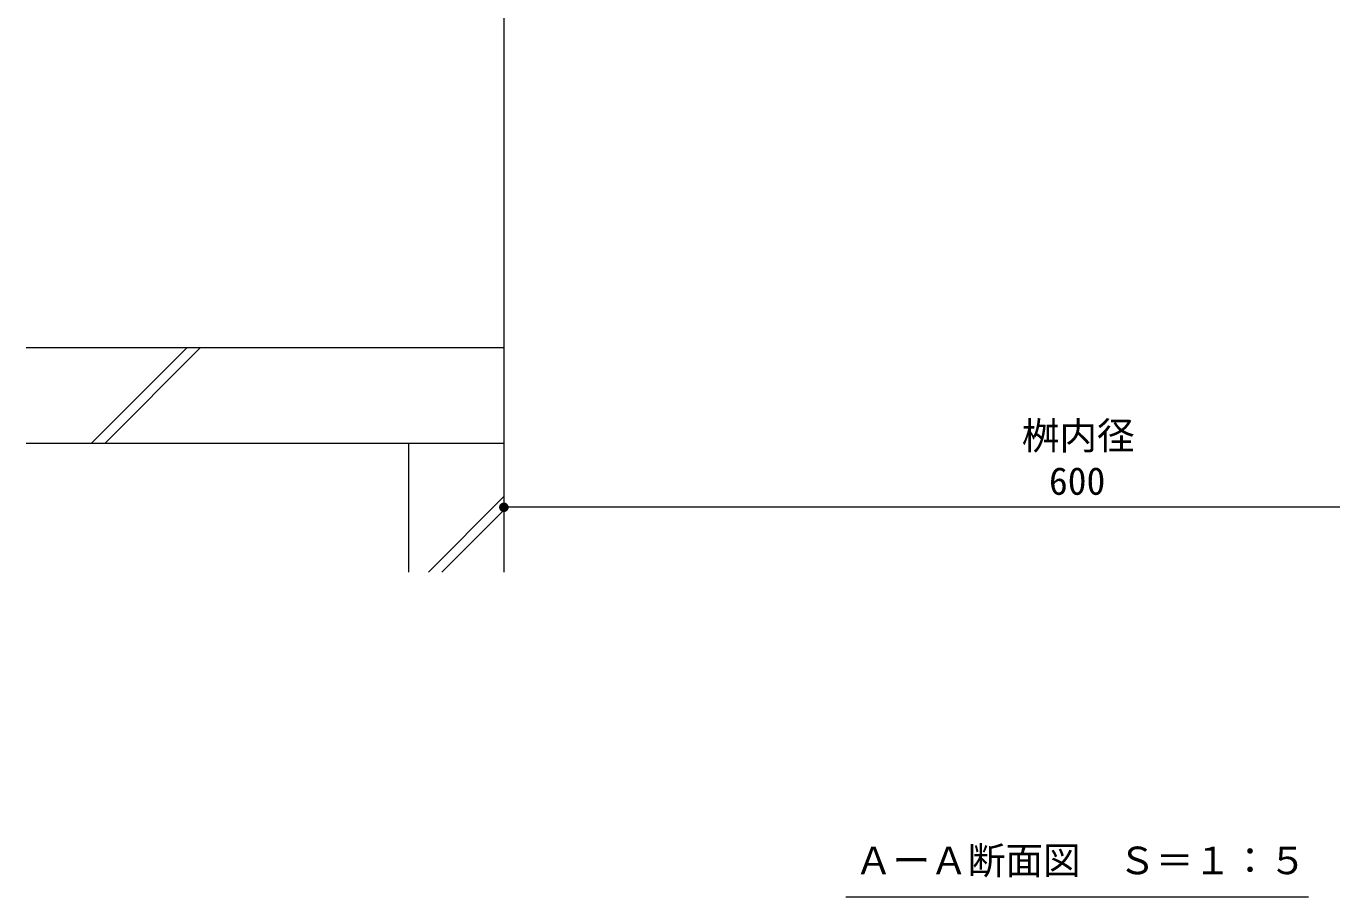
# Model space of a CAD drawing. Units: millimetres at full size, sheet at 1:5; details may follow other scales. Extents: x -1552 to 1963, y -1362 to 1348.
# Drawn here: x -1166 to -482, y -1274 to -818 of the extents above; entities that cross this region are included whole.
import ezdxf
from ezdxf.enums import TextEntityAlignment as Align

# ---------------------------------------------------------------- set-up
doc = ezdxf.new("R2010")
doc.units = ezdxf.units.MM
doc.header["$LTSCALE"] = 5
for name, color, linetype, lineweight in [('4-4', 7, 'Continuous', 18), ('4-5', 7, 'Continuous', 18), ('4-E', 7, 'Continuous', 18), ('4-F', 6, 'Continuous', 18)]:
    doc.layers.add(name, color=color, linetype=linetype, lineweight=lineweight)
doc.styles.add('ＭＳ ゴシック', font='')
doc.styles.get('ＭＳ ゴシック').set_extended_font_data('MS Gothic')

msp = doc.modelspace()

# ---------------------------------------------------------------- linework, layer by layer
at = {"layer": '4-4'}
for p, q in [((-915.701, -1059.838), (-915.701, -1064.838)), ((-315.701, -1069.838), (-915.701, -1069.838))]:
    msp.add_line(p, q, dxfattribs=at)
for points in [[(-915.701, -1069.838), (-918.201, -1069.838), (-918.182, -1069.525)], [(-915.701, -1069.838), (-918.182, -1070.152), (-918.201, -1069.838)], [(-915.701, -1069.838), (-918.182, -1069.525), (-918.123, -1069.217)], [(-915.701, -1069.838), (-918.123, -1070.46), (-918.182, -1070.152)], [(-915.701, -1069.838), (-918.123, -1069.217), (-918.026, -1068.918)], [(-915.701, -1069.838), (-918.026, -1070.759), (-918.123, -1070.46)], [(-915.701, -1069.838), (-918.026, -1068.918), (-917.892, -1068.634)], [(-915.701, -1069.838), (-917.892, -1071.043), (-918.026, -1070.759)], [(-915.701, -1069.838), (-917.892, -1068.634), (-917.724, -1068.369)], [(-915.701, -1069.838), (-917.724, -1071.308), (-917.892, -1071.043)], [(-915.701, -1069.838), (-917.724, -1068.369), (-917.524, -1068.127)], [(-915.701, -1069.838), (-917.524, -1071.55), (-917.724, -1071.308)], [(-915.701, -1069.838), (-917.524, -1068.127), (-917.295, -1067.912)], [(-915.701, -1069.838), (-917.295, -1071.765), (-917.524, -1071.55)], [(-915.701, -1069.838), (-917.295, -1067.912), (-917.041, -1067.728)], [(-915.701, -1069.838), (-917.041, -1071.949), (-917.295, -1071.765)], [(-915.701, -1069.838), (-917.041, -1067.728), (-916.766, -1067.576)], [(-915.701, -1069.838), (-916.766, -1072.1), (-917.041, -1071.949)], [(-915.701, -1069.838), (-916.766, -1067.576), (-916.474, -1067.461)], [(-915.701, -1069.838), (-916.474, -1072.216), (-916.766, -1072.1)], [(-915.701, -1069.838), (-916.474, -1067.461), (-916.17, -1067.383)], [(-915.701, -1069.838), (-916.17, -1072.294), (-916.474, -1072.216)], [(-915.701, -1069.838), (-916.17, -1067.383), (-915.858, -1067.343)], [(-915.701, -1069.838), (-915.858, -1072.333), (-916.17, -1072.294)], [(-915.701, -1069.838), (-915.858, -1067.343), (-915.544, -1067.343)], [(-915.701, -1069.838), (-915.544, -1072.333), (-915.858, -1072.333)], [(-915.701, -1069.838), (-915.544, -1067.343), (-915.233, -1067.383)], [(-915.701, -1069.838), (-915.233, -1067.383), (-914.929, -1067.461)], [(-915.701, -1069.838), (-914.929, -1067.461), (-914.637, -1067.576)], [(-915.701, -1069.838), (-914.637, -1067.576), (-914.362, -1067.728)], [(-915.701, -1069.838), (-914.362, -1067.728), (-914.108, -1067.912)], [(-915.701, -1069.838), (-914.108, -1067.912), (-913.879, -1068.127)], [(-915.701, -1069.838), (-913.879, -1068.127), (-913.679, -1068.369)], [(-915.701, -1069.838), (-913.679, -1068.369), (-913.511, -1068.634)], [(-915.701, -1069.838), (-913.511, -1068.634), (-913.377, -1068.918)], [(-915.701, -1069.838), (-913.377, -1068.918), (-913.28, -1069.217)], [(-915.701, -1069.838), (-913.28, -1069.217), (-913.221, -1069.525)], [(-915.701, -1069.838), (-913.221, -1069.525), (-913.201, -1069.838)], [(-915.701, -1069.838), (-915.233, -1072.294), (-915.544, -1072.333)], [(-915.701, -1069.838), (-914.929, -1072.216), (-915.233, -1072.294)], [(-915.701, -1069.838), (-914.637, -1072.1), (-914.929, -1072.216)], [(-915.701, -1069.838), (-914.362, -1071.949), (-914.637, -1072.1)], [(-915.701, -1069.838), (-914.108, -1071.765), (-914.362, -1071.949)], [(-915.701, -1069.838), (-913.879, -1071.55), (-914.108, -1071.765)], [(-915.701, -1069.838), (-913.679, -1071.308), (-913.879, -1071.55)], [(-915.701, -1069.838), (-913.511, -1071.043), (-913.679, -1071.308)], [(-915.701, -1069.838), (-913.377, -1070.759), (-913.511, -1071.043)], [(-915.701, -1069.838), (-913.28, -1070.46), (-913.377, -1070.759)], [(-915.701, -1069.838), (-913.221, -1070.152), (-913.28, -1070.46)], [(-915.701, -1069.838), (-913.201, -1069.838), (-913.221, -1070.152)]]:
    msp.add_solid(points, dxfattribs=at)
at = {"layer": '4-5'}
msp.add_line((-736.716, -1273.763), (-494.687, -1273.763), dxfattribs=at)
at = {"layer": '4-E', "color": 2}
for p, q in [((-965.701, -1036.412), (-965.701, -1103.74)), ((-915.701, -1036.412), (-915.701, -1103.74)), ((-955.196, -1103.74), (-915.701, -1064.246)), ((-948.125, -1103.74), (-915.701, -1071.317))]:
    msp.add_line(p, q, dxfattribs=at)
at = {"layer": '4-F'}
for p, q in [((-915.701, -686.412), (-915.701, -1036.412)), ((-915.701, -986.412), (-1165.701, -986.412)), ((-1131.63, -1036.412), (-1081.63, -986.412)), ((-1124.559, -1036.412), (-1074.559, -986.412)), ((-915.701, -1036.412), (-1165.701, -1036.412))]:
    msp.add_line(p, q, dxfattribs=at)

# ---------------------------------------------------------------- texts
at = {"layer": '4-4', "color": 2, "style": 'ＭＳ ゴシック'}
for s, p in [('桝内径', (-644.728, -1043.88)), ('600', (-630.48, -1067.614))]:
    msp.add_text(s, height=14.44, dxfattribs=at).set_placement(p, align=Align.BOTTOM_LEFT)
at = {"layer": '4-5', "color": 2, "style": 'ＭＳ ゴシック'}
msp.add_text('ＡーＡ断面図\u3000Ｓ＝１：５', height=14.44, dxfattribs=at).set_placement((-732.087, -1266.222), align=Align.BOTTOM_LEFT)

doc.saveas('drawing.dxf')
